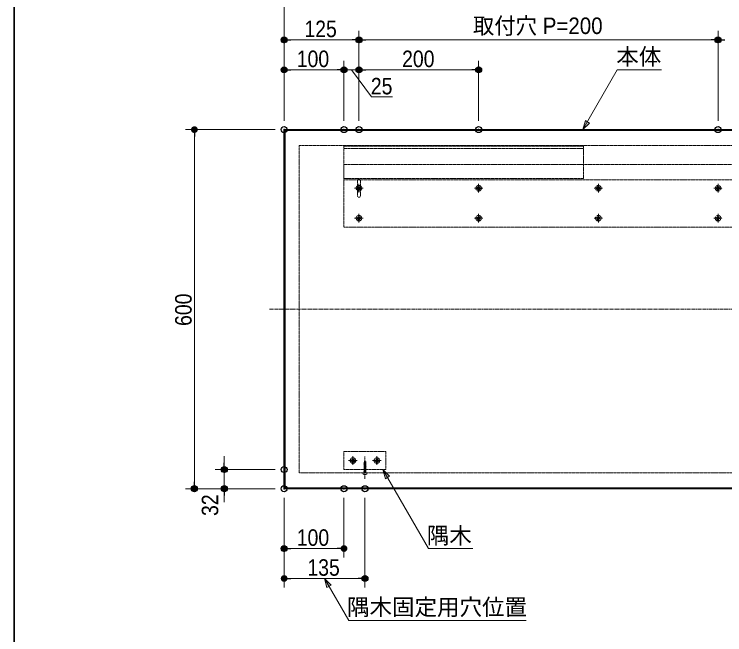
# Model space of a CAD drawing. Units: millimetres, scale not verified. Extents: x -4547 to 4547, y -2284 to 2284.
# Drawn here: x -4341 to -3153, y -1444 to -407 of the extents above; entities that cross this region are included whole.
import ezdxf
from ezdxf.enums import TextEntityAlignment as Align

# ---------------------------------------------------------------- set-up
doc = ezdxf.new("R2010")
doc.units = ezdxf.units.MM
doc.header["$LTSCALE"] = 20
doc.header["$PDMODE"] = 32
doc.header["$PDSIZE"] = 10
for name, pattern in [('USER1', [0.8, 0.5, -0.3]), ('USER2', [2.91, 1.76, -0.4, 0.35, -0.4]), ('USER3', [9.172222, 5.997222, -1.058333, 1.058333, -1.058333])]:
    doc.linetypes.add(name, pattern=pattern)
for name, color, linetype, lineweight in [('0-0_1図面枠', 7, 'Continuous', 20), ('0-1_3一般', 7, 'Continuous', 15), ('0-2_2寸法-2', 7, 'Continuous', 15), ('0-3_0', 7, 'Continuous', 25), ('0-5_2寸法-1', 7, 'Continuous', 15), ('0-6_2寸法-3', 7, 'Continuous', 15)]:
    doc.layers.add(name, color=color, linetype=linetype, lineweight=lineweight)
doc.layers.add('0-4_Defpoints', color=7, linetype='Continuous')
doc.styles.add('ＭＳ Ｐゴシック', font='')
doc.styles.get('ＭＳ Ｐゴシック').set_extended_font_data('MS PGothic')

# ---------------------------------------------------------------- blocks, each defined once
blk = doc.blocks.new('グループ-8')
at = {"layer": '0-1_3一般', "linetype": 'USER1'}
blk.add_line((-48980, -12630), (-40980, -12630), dxfattribs=at)
blk.add_lwpolyline([(-48980, -12550), (-40980, -12550), (-40980, -13631.7), (-48980, -13631.7)], close=True, dxfattribs=at)
blk = doc.blocks.new('グループ-9')
at = {"layer": '0-1_3一般', "linetype": 'USER1'}
for p, q in [((-48694, -23000), (-48666, -23000)), ((-48694, -23046), (-48694, -23000)), ((-48666, -23046), (-48666, -23000)), ((-48740, -23074), (-48740, -23046)), ((-48740, -23046), (-48694, -23046)), ((-48694, -23074), (-48740, -23074)), ((-48694, -23120), (-48694, -23074)), ((-48694, -23120), (-48666, -23120)), ((-48666, -23046), (-48620, -23046)), ((-48666, -23120), (-48666, -23074)), ((-48620, -23074), (-48666, -23074)), ((-48620, -23074), (-48620, -23046))]:
    blk.add_line(p, q, dxfattribs=at)
at = {"layer": '0-1_3一般', "linetype": 'USER2'}
for p, q in [((-48680, -22916), (-48680, -23204)), ((-48824, -23060), (-48536, -23060))]:
    blk.add_line(p, q, dxfattribs=at)
at = {"layer": '0-1_3一般', "linetype": 'USER1'}
for radius in [94, 50, 40]:
    blk.add_circle((-48680, -23060), radius, dxfattribs=at)
blk = doc.blocks.new('グループ-10')
at = {"layer": '0-1_3一般', "linetype": 'USER1'}
for p, q in [((-47894, -23000), (-47866, -23000)), ((-47894, -23046), (-47894, -23000)), ((-47866, -23046), (-47866, -23000)), ((-47940, -23074), (-47940, -23046)), ((-47940, -23046), (-47894, -23046)), ((-47894, -23074), (-47940, -23074)), ((-47894, -23120), (-47894, -23074)), ((-47894, -23120), (-47866, -23120)), ((-47866, -23046), (-47820, -23046)), ((-47866, -23120), (-47866, -23074)), ((-47820, -23074), (-47866, -23074)), ((-47820, -23074), (-47820, -23046))]:
    blk.add_line(p, q, dxfattribs=at)
at = {"layer": '0-1_3一般', "linetype": 'USER2'}
for p, q in [((-47880, -22916), (-47880, -23204)), ((-48024, -23060), (-47736, -23060))]:
    blk.add_line(p, q, dxfattribs=at)
at = {"layer": '0-1_3一般', "linetype": 'USER1'}
for radius in [94, 50, 40]:
    blk.add_circle((-47880, -23060), radius, dxfattribs=at)
blk = doc.blocks.new('グループ-11')
at = {"layer": '0-1_3一般', "linetype": 'USER2'}
blk.add_line((-48280, -22920), (-48280, -23672), dxfattribs=at)
at = {"layer": '0-1_3一般', "linetype": 'USER1'}
for p, q in [((-48240, -23097.1), (-48320, -23124.4)), ((-48240, -23148.3), (-48320, -23175.5)), ((-48240, -23199.4), (-48320, -23226.7)), ((-48240, -23250.5), (-48320, -23277.8)), ((-48280, -23070), (-48310, -23122)), ((-48310, -23470), (-48310, -23122)), ((-48280, -23070), (-48250, -23122)), ((-48250, -23470), (-48250, -23122)), ((-48350, -23470), (-48210, -23470)), ((-48350, -23480), (-48350, -23470)), ((-48350, -23470), (-48350, -23482)), ((-48240, -23301.6), (-48320, -23328.9)), ((-48240, -23352.8), (-48320, -23380)), ((-48240, -23403.9), (-48320, -23431.2)), ((-48210, -23470), (-48210, -23482)), ((-48310, -23522), (-48248, -23522))]:
    blk.add_line(p, q, dxfattribs=at)
for centre, start, end in [((-48310, -23482), 180, 270), ((-48250, -23482), 270, 0)]:
    blk.add_arc(centre, 40, start, end, dxfattribs=at)
blk = doc.blocks.new('グループ-12')
at = {"layer": '0-1_3一般', "linetype": 'USER1'}
blk.add_lwpolyline([(-48980, -22760), (-47580, -22760), (-47580, -23360), (-48980, -23360)], close=True, dxfattribs=at)
at = {"layer": '0-1_3一般'}
for name in ['グループ-9', 'グループ-11', 'グループ-10']:
    blk.add_blockref(name, (0, 0), dxfattribs=at)
blk = doc.blocks.new('グループ-14')
at = {"layer": '0-1_3一般', "linetype": 'USER1'}
for p, q in [((-48540, -14974), (-48540, -14946)), ((-48540, -14946), (-48494, -14946)), ((-48494, -14900), (-48466, -14900)), ((-48494, -14946), (-48494, -14900)), ((-48466, -14946), (-48466, -14900)), ((-48466, -14946), (-48420, -14946)), ((-48420, -14974), (-48420, -14946)), ((-48494, -14974), (-48540, -14974)), ((-48494, -15020), (-48494, -14974)), ((-48494, -15020), (-48466, -15020)), ((-48466, -15020), (-48466, -14974)), ((-48420, -14974), (-48466, -14974))]:
    blk.add_line(p, q, dxfattribs=at)
at = {"layer": '0-1_3一般', "linetype": 'USER2'}
for p, q in [((-48480, -14816), (-48480, -15104)), ((-48624, -14960), (-48336, -14960))]:
    blk.add_line(p, q, dxfattribs=at)
at = {"layer": '0-1_3一般', "linetype": 'USER1'}
for radius in [94, 50, 40]:
    blk.add_circle((-48480, -14960), radius, dxfattribs=at)
blk = doc.blocks.new('グループ-15')
at = {"layer": '0-1_3一般', "linetype": 'USER2'}
for p, q in [((-48624, -13960), (-48336, -13960)), ((-48480, -13816), (-48480, -14104))]:
    blk.add_line(p, q, dxfattribs=at)
at = {"layer": '0-1_3一般', "linetype": 'USER1'}
for p, q in [((-48540, -13974), (-48540, -13946)), ((-48540, -13946), (-48494, -13946)), ((-48494, -13974), (-48540, -13974)), ((-48494, -13900), (-48466, -13900)), ((-48494, -13946), (-48494, -13900)), ((-48494, -14020), (-48494, -13974)), ((-48466, -13946), (-48466, -13900)), ((-48466, -13946), (-48420, -13946)), ((-48466, -14020), (-48466, -13974)), ((-48420, -13974), (-48466, -13974)), ((-48420, -13974), (-48420, -13946)), ((-48494, -14020), (-48466, -14020))]:
    blk.add_line(p, q, dxfattribs=at)
for radius in [94, 50, 40]:
    blk.add_circle((-48480, -13960), radius, dxfattribs=at)
blk = doc.blocks.new('グループ-16')
at = {"layer": '0-1_3一般', "linetype": 'USER1'}
for p, q in [((-44540, -14974), (-44540, -14946)), ((-44540, -14946), (-44494, -14946)), ((-44494, -14900), (-44466, -14900)), ((-44494, -14946), (-44494, -14900)), ((-44466, -14946), (-44466, -14900)), ((-44466, -14946), (-44420, -14946)), ((-44420, -14974), (-44420, -14946)), ((-44494, -14974), (-44540, -14974)), ((-44494, -15020), (-44494, -14974)), ((-44494, -15020), (-44466, -15020)), ((-44466, -15020), (-44466, -14974)), ((-44420, -14974), (-44466, -14974))]:
    blk.add_line(p, q, dxfattribs=at)
at = {"layer": '0-1_3一般', "linetype": 'USER2'}
for p, q in [((-44480, -14816), (-44480, -15104)), ((-44624, -14960), (-44336, -14960))]:
    blk.add_line(p, q, dxfattribs=at)
at = {"layer": '0-1_3一般', "linetype": 'USER1'}
for radius in [94, 50, 40]:
    blk.add_circle((-44480, -14960), radius, dxfattribs=at)
blk = doc.blocks.new('グループ-17')
at = {"layer": '0-1_3一般', "linetype": 'USER2'}
for p, q in [((-44624, -13960), (-44336, -13960)), ((-44480, -13816), (-44480, -14104))]:
    blk.add_line(p, q, dxfattribs=at)
at = {"layer": '0-1_3一般', "linetype": 'USER1'}
for p, q in [((-44540, -13974), (-44540, -13946)), ((-44540, -13946), (-44494, -13946)), ((-44494, -13974), (-44540, -13974)), ((-44494, -13900), (-44466, -13900)), ((-44494, -13946), (-44494, -13900)), ((-44494, -14020), (-44494, -13974)), ((-44466, -13946), (-44466, -13900)), ((-44466, -13946), (-44420, -13946)), ((-44466, -14020), (-44466, -13974)), ((-44420, -13974), (-44466, -13974)), ((-44420, -13974), (-44420, -13946)), ((-44494, -14020), (-44466, -14020))]:
    blk.add_line(p, q, dxfattribs=at)
for radius in [94, 50, 40]:
    blk.add_circle((-44480, -13960), radius, dxfattribs=at)
blk = doc.blocks.new('グループ-18')
at = {"layer": '0-1_3一般', "linetype": 'USER1'}
for p, q in [((-40540, -14974), (-40540, -14946)), ((-40540, -14946), (-40494, -14946)), ((-40494, -14900), (-40466, -14900)), ((-40494, -14946), (-40494, -14900)), ((-40466, -14946), (-40466, -14900)), ((-40466, -14946), (-40420, -14946)), ((-40420, -14974), (-40420, -14946)), ((-40494, -14974), (-40540, -14974)), ((-40494, -15020), (-40494, -14974)), ((-40494, -15020), (-40466, -15020)), ((-40466, -15020), (-40466, -14974)), ((-40420, -14974), (-40466, -14974))]:
    blk.add_line(p, q, dxfattribs=at)
at = {"layer": '0-1_3一般', "linetype": 'USER2'}
for p, q in [((-40480, -14816), (-40480, -15104)), ((-40624, -14960), (-40336, -14960))]:
    blk.add_line(p, q, dxfattribs=at)
at = {"layer": '0-1_3一般', "linetype": 'USER1'}
for radius in [94, 50, 40]:
    blk.add_circle((-40480, -14960), radius, dxfattribs=at)
blk = doc.blocks.new('グループ-19')
at = {"layer": '0-1_3一般', "linetype": 'USER2'}
for p, q in [((-40624, -13960), (-40336, -13960)), ((-40480, -13816), (-40480, -14104))]:
    blk.add_line(p, q, dxfattribs=at)
at = {"layer": '0-1_3一般', "linetype": 'USER1'}
for p, q in [((-40540, -13974), (-40540, -13946)), ((-40540, -13946), (-40494, -13946)), ((-40494, -13974), (-40540, -13974)), ((-40494, -13900), (-40466, -13900)), ((-40494, -13946), (-40494, -13900)), ((-40494, -14020), (-40494, -13974)), ((-40466, -13946), (-40466, -13900)), ((-40466, -13946), (-40420, -13946)), ((-40466, -14020), (-40466, -13974)), ((-40420, -13974), (-40466, -13974)), ((-40420, -13974), (-40420, -13946)), ((-40494, -14020), (-40466, -14020))]:
    blk.add_line(p, q, dxfattribs=at)
for radius in [94, 50, 40]:
    blk.add_circle((-40480, -13960), radius, dxfattribs=at)
blk = doc.blocks.new('グループ-26')
at = {"layer": '0-1_3一般', "linetype": 'USER1'}
blk.add_line((-19000, -13676.6), (-48980, -13676.6), dxfattribs=at)
blk.add_lwpolyline([(-48980, -13160), (-19000, -13160), (-19000, -15260), (-48980, -15260)], close=True, dxfattribs=at)
blk = doc.blocks.new('グループ-27')
at = {"layer": '0-1_3一般', "linetype": 'USER1'}
for p, q in [((-36540, -14974), (-36540, -14946)), ((-36540, -14946), (-36494, -14946)), ((-36494, -14900), (-36466, -14900)), ((-36494, -14946), (-36494, -14900)), ((-36466, -14946), (-36466, -14900)), ((-36466, -14946), (-36420, -14946)), ((-36420, -14974), (-36420, -14946)), ((-36494, -14974), (-36540, -14974)), ((-36494, -15020), (-36494, -14974)), ((-36494, -15020), (-36466, -15020)), ((-36466, -15020), (-36466, -14974)), ((-36420, -14974), (-36466, -14974))]:
    blk.add_line(p, q, dxfattribs=at)
at = {"layer": '0-1_3一般', "linetype": 'USER2'}
for p, q in [((-36480, -14816), (-36480, -15104)), ((-36624, -14960), (-36336, -14960))]:
    blk.add_line(p, q, dxfattribs=at)
at = {"layer": '0-1_3一般', "linetype": 'USER1'}
for radius in [94, 50, 40]:
    blk.add_circle((-36480, -14960), radius, dxfattribs=at)
blk = doc.blocks.new('グループ-28')
at = {"layer": '0-1_3一般', "linetype": 'USER2'}
for p, q in [((-36624, -13960), (-36336, -13960)), ((-36480, -13816), (-36480, -14104))]:
    blk.add_line(p, q, dxfattribs=at)
at = {"layer": '0-1_3一般', "linetype": 'USER1'}
for p, q in [((-36540, -13974), (-36540, -13946)), ((-36540, -13946), (-36494, -13946)), ((-36494, -13974), (-36540, -13974)), ((-36494, -13900), (-36466, -13900)), ((-36494, -13946), (-36494, -13900)), ((-36494, -14020), (-36494, -13974)), ((-36466, -13946), (-36466, -13900)), ((-36466, -13946), (-36420, -13946)), ((-36466, -14020), (-36466, -13974)), ((-36420, -13974), (-36466, -13974)), ((-36420, -13974), (-36420, -13946)), ((-36494, -14020), (-36466, -14020))]:
    blk.add_line(p, q, dxfattribs=at)
for radius in [94, 50, 40]:
    blk.add_circle((-36480, -13960), radius, dxfattribs=at)
blk = doc.blocks.new('グループ-31')
at = {"layer": '0-1_3一般', "linetype": 'USER1'}
for p, q in [((-48530, -14210), (-48530, -13710)), ((-48430, -13710), (-48430, -14210))]:
    blk.add_line(p, q, dxfattribs=at)
for centre, start, end in [((-48480, -13710), 90, 180), ((-48480, -13710), 0, 90), ((-48480, -14210), 180, 270), ((-48480, -14210), 270, 0)]:
    blk.add_arc(centre, 50, start, end, dxfattribs=at)
at = {"layer": '0-1_3一般'}
for name in ['グループ-26', 'グループ-15', 'グループ-17', 'グループ-19', 'グループ-28', 'グループ-14', 'グループ-16', 'グループ-18', 'グループ-27']:
    blk.add_blockref(name, (0, 0), dxfattribs=at)
blk = doc.blocks.new('グループ-32')
at = {"layer": '0-1_3一般', "linetype": 'USER3'}
blk.add_line((-16500, -18000), (-51480, -18000), dxfattribs=at)
at = {"layer": '0-1_3一般', "lineweight": 30}
blk.add_lwpolyline([(-50980, -12000), (-17000, -12000), (-17000, -24000), (-50980, -24000)], close=True, dxfattribs=at)
at = {"layer": '0-1_3一般'}
blk.add_lwpolyline([(-50950, -12030), (-17030, -12030), (-17030, -23970), (-50950, -23970)], close=True, dxfattribs=at)
at = {"layer": '0-1_3一般', "linetype": 'USER1'}
blk.add_lwpolyline([(-50480, -12530), (-17500, -12530), (-17500, -23470), (-50480, -23470)], close=True, dxfattribs=at)
at = {"layer": '0-1_3一般'}
for name in ['グループ-8', 'グループ-31', 'グループ-12']:
    blk.add_blockref(name, (0, 0), dxfattribs=at)
blk = doc.blocks.new('_Dot')
at = {"layer": '0-3_0'}
blk.add_line((-10, 0), (-20, 0), dxfattribs=at)
for points in [[(0, 0), (-10, 0), (-9.92, 1.25)], [(0, 0), (-9.92, -1.25), (-10, 0)], [(0, 0), (-9.92, 1.25), (-9.69, 2.49)], [(0, 0), (-9.69, -2.49), (-9.92, -1.25)], [(0, 0), (-9.69, 2.49), (-9.3, 3.68)], [(0, 0), (-9.3, -3.68), (-9.69, -2.49)], [(0, 0), (-9.3, 3.68), (-8.76, 4.82)], [(0, 0), (-8.76, -4.82), (-9.3, -3.68)], [(0, 0), (-8.76, 4.82), (-8.09, 5.88)], [(0, 0), (-8.09, -5.88), (-8.76, -4.82)], [(0, 0), (-8.09, 5.88), (-7.29, 6.85)], [(0, 0), (-7.29, -6.85), (-8.09, -5.88)], [(0, 0), (-7.29, 6.85), (-6.37, 7.71)], [(0, 0), (-6.37, -7.71), (-7.29, -6.85)], [(0, 0), (-6.37, 7.71), (-5.36, 8.44)], [(0, 0), (-5.36, -8.44), (-6.37, -7.71)], [(0, 0), (-5.36, 8.44), (-4.26, 9.05)], [(0, 0), (-4.26, -9.05), (-5.36, -8.44)], [(0, 0), (-4.26, 9.05), (-3.09, 9.51)], [(0, 0), (-3.09, -9.51), (-4.26, -9.05)], [(0, 0), (-3.09, 9.51), (-1.87, 9.82)], [(0, 0), (-1.87, -9.82), (-3.09, -9.51)], [(0, 0), (-1.87, 9.82), (-0.63, 9.98)], [(0, 0), (-0.63, -9.98), (-1.87, -9.82)], [(0, 0), (-0.63, 9.98), (0.63, 9.98)], [(0, 0), (0.63, -9.98), (-0.63, -9.98)], [(0, 0), (0.63, 9.98), (1.87, 9.82)], [(0, 0), (1.87, 9.82), (3.09, 9.51)], [(0, 0), (3.09, 9.51), (4.26, 9.05)], [(0, 0), (4.26, 9.05), (5.36, 8.44)], [(0, 0), (5.36, 8.44), (6.37, 7.71)], [(0, 0), (6.37, 7.71), (7.29, 6.85)], [(0, 0), (7.29, 6.85), (8.09, 5.88)], [(0, 0), (8.09, 5.88), (8.76, 4.82)], [(0, 0), (8.76, 4.82), (9.3, 3.68)], [(0, 0), (9.3, 3.68), (9.69, 2.49)], [(0, 0), (9.69, 2.49), (9.92, 1.25)], [(0, 0), (9.92, 1.25), (10, 0)], [(0, 0), (1.87, -9.82), (0.63, -9.98)], [(0, 0), (3.09, -9.51), (1.87, -9.82)], [(0, 0), (4.26, -9.05), (3.09, -9.51)], [(0, 0), (5.36, -8.44), (4.26, -9.05)], [(0, 0), (6.37, -7.71), (5.36, -8.44)], [(0, 0), (7.29, -6.85), (6.37, -7.71)], [(0, 0), (8.09, -5.88), (7.29, -6.85)], [(0, 0), (8.76, -4.82), (8.09, -5.88)], [(0, 0), (9.3, -3.68), (8.76, -4.82)], [(0, 0), (9.69, -2.49), (9.3, -3.68)], [(0, 0), (9.92, -1.25), (9.69, -2.49)], [(0, 0), (10, 0), (9.92, -1.25)]]:
    blk.add_solid(points, dxfattribs=at)
blk = doc.blocks.new('グループ-2')
at = {"layer": '0-0_1図面枠', "lineweight": 35}
blk.add_lwpolyline([(-60000, 41550), (60000, 41550), (60000, -41550), (-60000, -41550)], close=True, dxfattribs=at)

msp = doc.modelspace()

# ---------------------------------------------------------------- linework, layer by layer
at = {"layer": '0-2_2寸法-2'}
for p, q in [((-3789.63, -585), (-3789.63, -485)), ((-3764.63, -585), (-3764.63, -485)), ((-3800.88, -500), (-3812.14, -500)), ((-3764.63, -500), (-3789.63, -500)), ((-3753.37, -500), (-3742.11, -500)), ((-3989.63, -1156.74), (-3989.63, -1145.49)), ((-3904.63, -1168), (-4004.63, -1168)), ((-3989.63, -1200), (-3989.63, -1168)), ((-3904.63, -1200), (-4004.63, -1200)), ((-3989.63, -1211.26), (-3989.63, -1222.51))]:
    msp.add_line(p, q, dxfattribs=at)
msp.add_lwpolyline([(-3708.77, -545), (-3743.93, -545), (-3777.13, -500)], dxfattribs=at)
at = {"layer": '0-4_Defpoints'}
for p in [(-3889.63, -450), (-3764.63, -450), (-3164.63, -450), (-3889.63, -500), (-3789.63, -500), (-3764.63, -500), (-3564.63, -500), (-3889.63, -600), (-3789.63, -600), (-3764.63, -600), (-3564.63, -600), (-3164.63, -600), (-3989.63, -1168), (-3889.63, -1168), (-4039.63, -1200), (-3989.63, -1200), (-3889.63, -1200), (-3789.63, -1200), (-3754.63, -1200), (-3889.63, -1300), (-3754.63, -1350)]:
    msp.add_point(p, dxfattribs=at)
at = {"layer": '0-5_2寸法-1'}
for p, q in [((-3889.63, -435), (-3889.63, -385)), ((-3889.63, -485), (-3889.63, -435)), ((-3764.63, -485), (-3764.63, -435)), ((-3764.63, -485), (-3764.63, -435)), ((-3164.63, -585), (-3164.63, -435)), ((-3164.63, -585), (-3164.63, -435)), ((-3878.37, -450), (-3775.88, -450)), ((-3753.37, -450), (-3175.88, -450)), ((-3889.63, -585), (-3889.63, -485)), ((-3789.63, -585), (-3789.63, -485)), ((-3764.63, -585), (-3764.63, -485)), ((-3564.63, -585), (-3564.63, -485)), ((-3800.88, -500), (-3878.37, -500)), ((-3753.37, -500), (-3575.88, -500)), ((-3904.63, -600), (-4054.63, -600)), ((-4039.63, -611.26), (-4039.63, -1188.74)), ((-4004.63, -1200), (-4054.63, -1200)), ((-3889.63, -1215), (-3889.63, -1315)), ((-3789.63, -1215), (-3789.63, -1315)), ((-3754.63, -1215), (-3754.63, -1365)), ((-3800.88, -1300), (-3878.37, -1300)), ((-3889.63, -1315), (-3889.63, -1365)), ((-3878.37, -1350), (-3765.88, -1350))]:
    msp.add_line(p, q, dxfattribs=at)
at = {"layer": '0-6_2寸法-3'}
for points in [[(-3258.84, -500), (-3332.92, -500), (-3390.66, -600)], [(-3574.33, -1300), (-3648.41, -1300), (-3724.63, -1168)], [(-3485.38, -1420), (-3781.71, -1420), (-3822.13, -1350)]]:
    msp.add_lwpolyline(points, dxfattribs=at)
at = {"layer": '0-6_2寸法-3', "lineweight": 5}
for points in [[(-3379.32, -589.05), (-3390.66, -600), (-3386.31, -584.84)], [(-3720.54, -1183.23), (-3724.63, -1168), (-3713.47, -1179.15)], [(-3818.04, -1365.23), (-3822.13, -1350), (-3810.97, -1361.15)]]:
    msp.add_lwpolyline(points, close=True, dxfattribs=at)
at = {"layer": '0-6_2寸法-3'}
for points in [[(-3379.32, -589.05), (-3386.31, -584.84), (-3390.66, -600)], [(-3720.54, -1183.23), (-3713.47, -1179.15), (-3724.63, -1168)], [(-3818.04, -1365.23), (-3810.97, -1361.15), (-3822.13, -1350)]]:
    msp.add_solid(points, dxfattribs=at)

# ---------------------------------------------------------------- block references
at = {"layer": '0-0_1図面枠', "xscale": 0.05, "yscale": 0.05}
msp.add_blockref('グループ-2', (-1340.63, 0), dxfattribs=at)
at = {"layer": '0-1_3一般', "xscale": 0.05, "yscale": 0.05}
msp.add_blockref('グループ-32', (-1340.63, 0), dxfattribs=at)
at = {"layer": '0-2_2寸法-2', "xscale": 0.5627563, "yscale": 0.5627563}
msp.add_blockref('_Dot', (-3789.63, -500), dxfattribs=at)
for p, rotation in [((-3764.63, -500), 180), ((-3989.63, -1168), 270), ((-3989.63, -1200), 90)]:
    msp.add_blockref('_Dot', p, dxfattribs=dict(at, rotation=rotation))
at = {"layer": '0-5_2寸法-1', "xscale": 0.5627563, "yscale": 0.5627563}
for p, rotation in [((-3889.63, -450), 180), ((-3764.63, -450), 180), ((-3164.63, -450), 180), ((-3889.63, -500), 180), ((-3764.63, -500), 180), ((-4039.63, -600), 90), ((-4039.63, -1200), 270), ((-3889.63, -1300), 180), ((-3889.63, -1350), 180)]:
    msp.add_blockref('_Dot', p, dxfattribs=dict(at, rotation=rotation))
for p in [(-3764.63, -450), (-3164.63, -450), (-3789.63, -500), (-3564.63, -500), (-3789.63, -1300), (-3754.63, -1350)]:
    msp.add_blockref('_Dot', p, dxfattribs=at)

# ---------------------------------------------------------------- texts
at = {"layer": '0-2_2寸法-2', "style": 'ＭＳ Ｐゴシック', "width": 0.9}
msp.add_text('25', height=27.57, dxfattribs=at).set_placement((-3744.79, -549.29), align=Align.BOTTOM_LEFT)
msp.add_text('32', height=27.57, rotation=90, dxfattribs=at).set_placement((-3991.48, -1245.59), align=Align.BOTTOM_LEFT)
at = {"layer": '0-5_2寸法-1', "style": 'ＭＳ Ｐゴシック'}
for s, width, p in [('取付穴 P=200', 0.95, (-3574.27, -448.46)), ('125', 0.9, (-3855.79, -453.72)), ('100', 0.9, (-3868.58, -503.72)), ('200', 0.9, (-3692.58, -503.72)), ('100', 0.9, (-3868.58, -1303.72)), ('135', 0.9, (-3850.79, -1353.72))]:
    msp.add_text(s, height=27.57, dxfattribs=dict(at, width=width)).set_placement(p, align=Align.BOTTOM_LEFT)
at = {"layer": '0-5_2寸法-1', "style": 'ＭＳ Ｐゴシック', "width": 0.9}
msp.add_text('600', height=27.57, rotation=90, dxfattribs=at).set_placement((-4035.91, -928.03), align=Align.BOTTOM_LEFT)
at = {"layer": '0-6_2寸法-3', "style": 'ＭＳ Ｐゴシック'}
for s, p in [('本体', (-3334.65, -499.97)), ('隅木', (-3651.31, -1300.27)), ('隅木固定用穴位置', (-3784.6, -1419.84))]:
    msp.add_text(s, height=27.57, dxfattribs=at).set_placement(p, align=Align.BOTTOM_LEFT)

doc.saveas('drawing.dxf')
